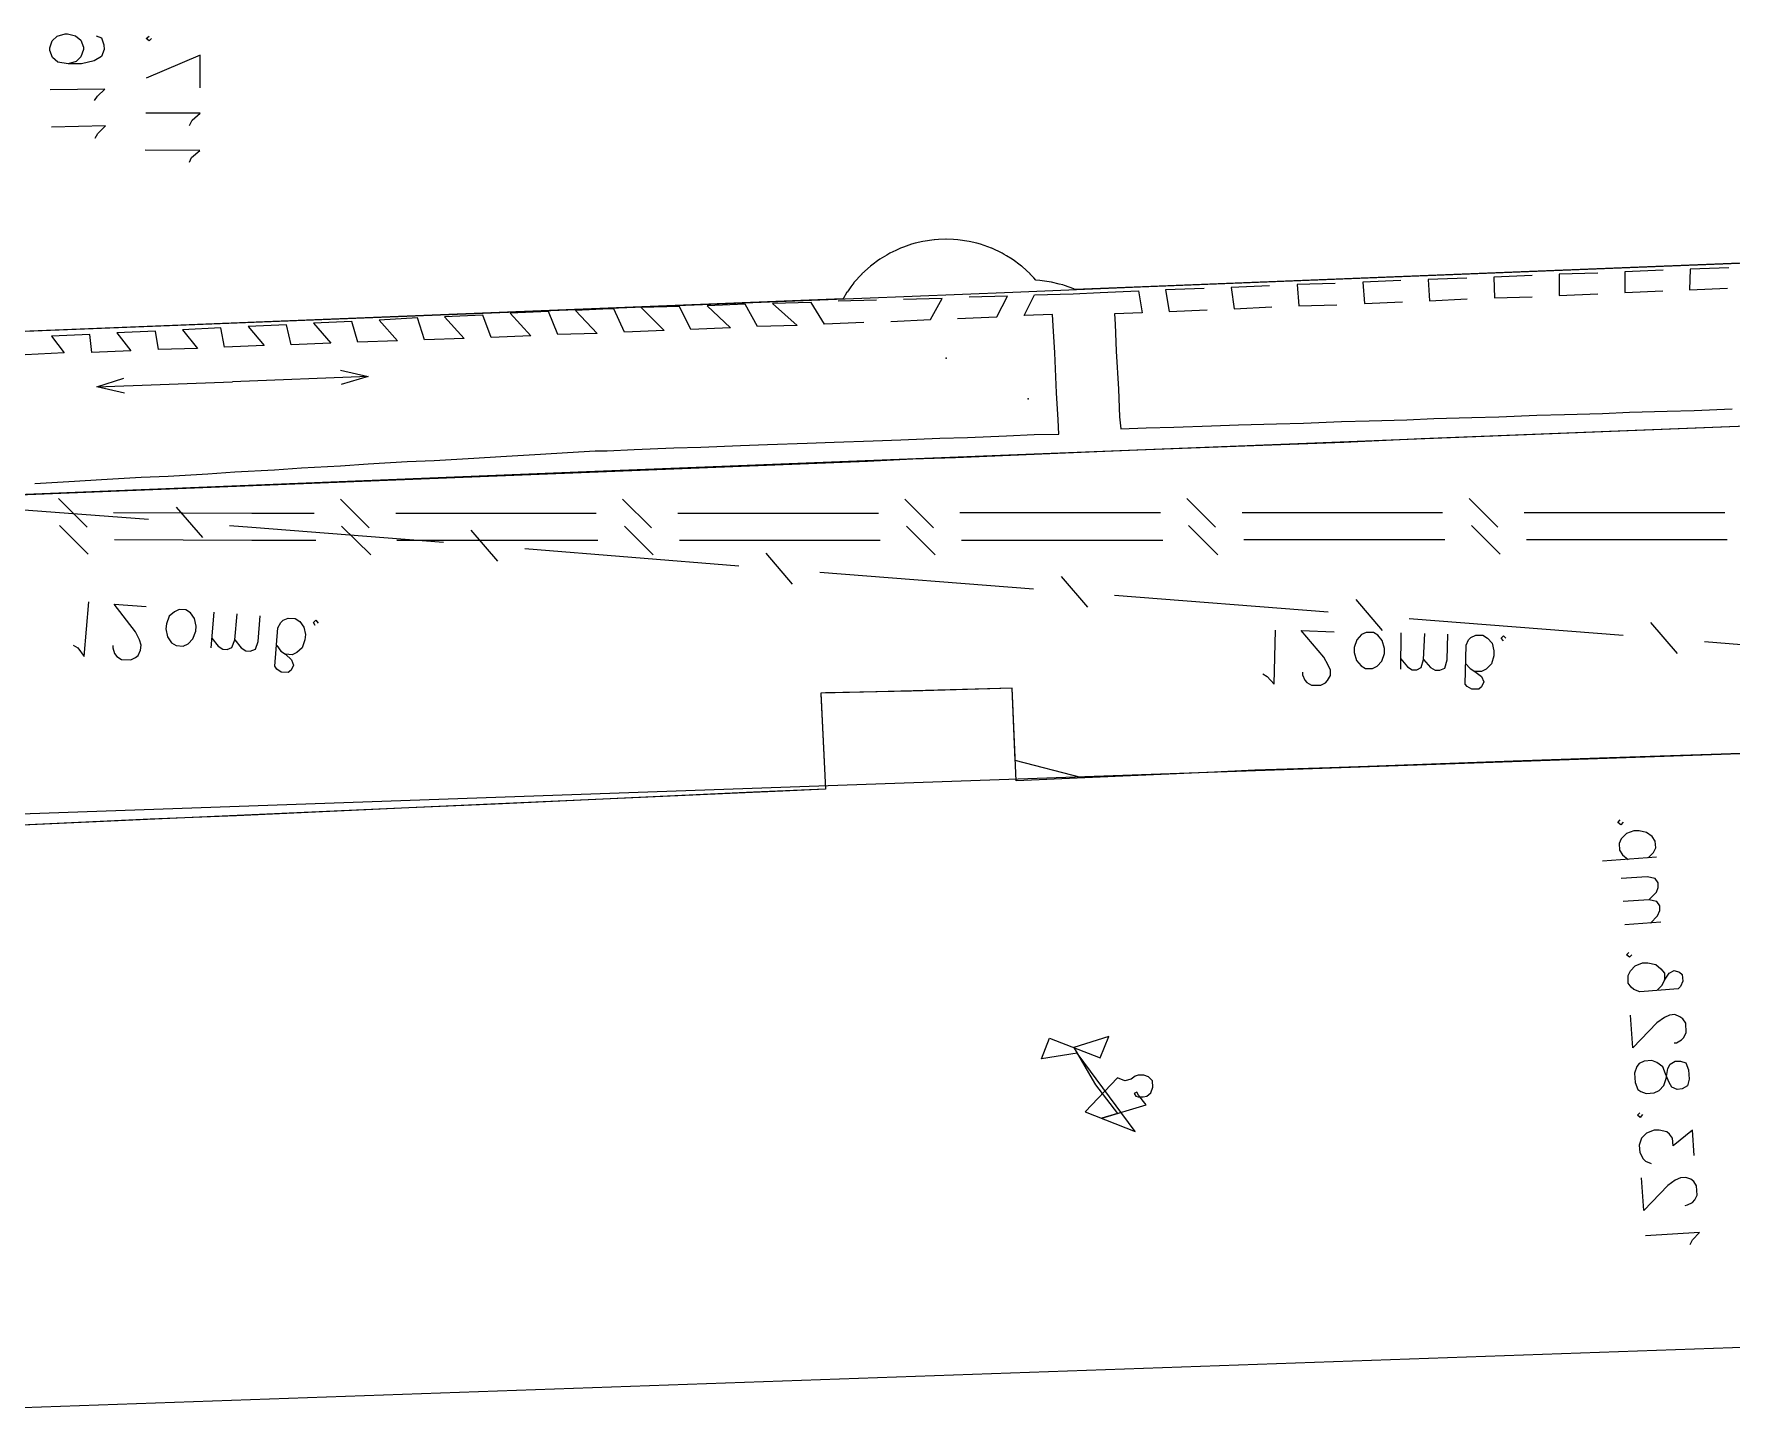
# Model space of a CAD drawing. Header units: metres. Extents: x 131 to 658, y 22 to 173.
# Drawn here: x 187 to 219.77, y 42.61 to 69.31 of the extents above; entities that cross this region are included whole.
import ezdxf

# ---------------------------------------------------------------- set-up
doc = ezdxf.new("R2010")
doc.units = ezdxf.units.M
for name, color, linetype in [('BOUNDARY', 7, 'Continuous'), ('BUILDING', 7, 'Continuous'), ('CURB', 7, 'Continuous'), ('ELECTR_CABLE', 7, 'Continuous'), ('ELECTR_CABLE_COMM', 7, 'Continuous'), ('GRASS', 7, 'Continuous'), ('OVERHEAD_POWER_LINE', 7, 'Continuous'), ('ROAD', 7, 'Continuous'), ('SIDEWALK_PATH', 7, 'Continuous'), ('TREE', 7, 'Continuous')]:
    doc.layers.add(name, color=color, linetype=linetype)

msp = doc.modelspace()

# ---------------------------------------------------------------- linework, layer by layer
at = {"layer": 'BOUNDARY'}
msp.add_lwpolyline([(220.559, 55.436), (217.23, 55.325), (215.566, 55.269), (212.237, 55.147), (210.572, 55.092), (209.795, 55.058), (209.795, 55.058), (207.243, 54.947), (205.945, 55.28), (205.889, 56.679), (205.889, 56.679), (203.947, 56.623), (202.283, 56.59), (202.194, 56.579), (202.194, 56.579), (202.283, 54.726), (202.283, 54.726), (200.896, 54.67), (199.231, 54.592), (195.902, 54.437), (194.238, 54.37), (190.909, 54.215), (189.244, 54.149), (185.915, 53.993)], dxfattribs=at)
at = {"layer": 'BUILDING'}
for points in [[(181.234, 54.062), (234.806, 55.937), (235.207, 44.483), (181.635, 42.608)], [(207.143, 49.632), (206.455, 49.521), (206.611, 49.921), (207.587, 49.543), (207.754, 49.954), (207.077, 49.743), (207.077, 49.743), (207.432, 49.133), (207.498, 49.022), (207.92, 48.467), (207.62, 48.378), (208.475, 48.633), (208.331, 48.822), (208.297, 48.878), (208.297, 48.878), (208.242, 48.855), (208.242, 48.855), (208.275, 48.8), (208.275, 48.8), (208.32, 48.789), (208.32, 48.789), (208.419, 48.789), (208.419, 48.789), (208.486, 48.8), (208.486, 48.8), (208.564, 48.866), (208.564, 48.866), (208.608, 48.977), (208.608, 48.977), (208.597, 49.099), (208.597, 49.099), (208.519, 49.177), (208.519, 49.177), (208.43, 49.21), (208.43, 49.21), (208.32, 49.21), (208.32, 49.21), (208.264, 49.188), (208.264, 49.188), (208.186, 49.133), (208.186, 49.133), (208.064, 49.099), (208.064, 49.099), (207.92, 49.155), (207.299, 48.5), (208.264, 48.123)]]:
    msp.add_lwpolyline(points, close=True, dxfattribs=at)
at = {"layer": 'CURB'}
for points in [[(214.667, 64.591), (213.923, 64.568), (213.946, 64.158), (214.678, 64.191)], [(215.932, 64.646), (215.188, 64.613), (215.2, 64.213), (215.932, 64.235)], [(217.197, 64.69), (216.453, 64.668), (216.453, 64.258), (217.197, 64.291)], [(218.462, 64.746), (217.718, 64.713), (217.718, 64.313), (218.451, 64.346)], [(219.727, 64.79), (218.984, 64.768), (218.972, 64.369), (219.705, 64.402)], [(187.014, 60.629), (187.779, 60.673), (188.301, 60.707), (189.067, 60.751), (189.588, 60.773), (190.354, 60.818), (190.875, 60.851), (191.641, 60.895), (192.163, 60.929), (192.917, 60.973), (193.45, 61.006), (194.204, 61.051), (194.726, 61.073), (195.492, 61.117), (196.013, 61.151), (196.779, 61.195), (197.3, 61.228), (197.833, 61.262), (197.833, 61.262), (198.066, 61.262), (198.588, 61.284), (199.353, 61.317), (199.875, 61.328), (200.641, 61.361), (201.162, 61.384), (201.928, 61.406), (202.449, 61.428), (203.204, 61.45), (203.737, 61.472), (204.491, 61.506), (205.024, 61.517), (205.778, 61.55), (206.311, 61.572), (206.788, 61.583), (206.788, 61.583), (206.777, 61.861), (206.744, 62.382), (206.71, 63.148), (206.677, 63.67), (206.666, 63.891), (206.666, 63.891), (206.122, 63.869), (206.322, 64.269), (207.066, 64.291), (207.587, 64.313), (208.331, 64.346), (208.397, 63.925), (207.865, 63.903), (207.865, 63.903), (207.876, 63.703), (207.898, 63.181), (207.942, 62.449), (207.964, 61.916), (207.987, 61.683), (207.987, 61.683), (208.475, 61.705), (209.008, 61.717), (209.74, 61.739), (210.261, 61.761), (210.994, 61.783), (211.515, 61.794), (212.248, 61.827), (212.78, 61.839), (213.513, 61.861), (214.034, 61.883), (214.767, 61.905), (215.288, 61.916), (216.021, 61.95), (216.553, 61.961), (217.286, 61.983), (217.807, 62.005), (218.54, 62.027), (219.061, 62.038), (219.794, 62.072)], [(204.835, 63.814), (205.59, 63.847), (205.801, 64.247), (205.057, 64.224)], [(209.596, 64.391), (208.852, 64.369), (208.919, 63.947), (209.651, 63.98)], [(210.861, 64.446), (210.117, 64.413), (210.173, 64.002), (210.905, 64.036)], [(212.126, 64.491), (211.393, 64.469), (211.427, 64.058), (212.159, 64.08)], [(213.391, 64.546), (212.658, 64.513), (212.692, 64.102), (213.424, 64.136)], [(203.026, 63.736), (202.261, 63.703), (202.005, 64.124), (201.262, 64.102), (201.739, 63.681), (200.973, 63.658), (200.729, 64.091), (199.997, 64.058), (200.452, 63.636), (199.686, 63.603), (199.464, 64.047), (198.721, 64.025), (199.165, 63.581), (198.399, 63.547), (198.199, 64.002), (198.111, 64.002), (198.111, 64.002), (197.456, 63.969), (197.877, 63.525), (197.112, 63.503), (196.934, 63.947), (196.191, 63.914), (196.59, 63.481), (195.825, 63.448), (195.669, 63.88), (194.926, 63.847), (195.303, 63.425), (194.537, 63.403), (194.404, 63.825), (193.661, 63.78), (194.016, 63.381), (193.25, 63.359), (193.139, 63.758), (192.396, 63.725), (192.729, 63.337), (191.963, 63.303), (191.874, 63.692), (191.131, 63.658), (191.441, 63.292), (190.676, 63.259), (190.609, 63.636), (189.866, 63.592), (190.154, 63.237), (189.4, 63.215), (189.344, 63.57), (188.601, 63.536), (188.867, 63.192), (188.112, 63.159), (188.079, 63.503), (187.336, 63.47), (187.58, 63.148), (186.825, 63.115)], [(203.271, 64.169), (202.527, 64.147)], [(203.548, 63.758), (204.314, 63.792), (204.536, 64.202), (203.792, 64.18)]]:
    msp.add_lwpolyline(points, dxfattribs=at)
at = {"layer": 'ELECTR_CABLE'}
for points in [[(188.201, 69.273), (188.301, 69.229), (188.301, 69.229), (188.345, 69.096), (188.345, 69.096), (188.356, 69.007), (188.356, 69.007), (188.301, 68.874), (188.301, 68.874), (188.157, 68.785), (188.157, 68.785), (187.913, 68.73), (187.913, 68.73), (187.657, 68.73), (187.657, 68.73), (187.458, 68.763), (187.458, 68.763), (187.358, 68.852), (187.358, 68.852), (187.302, 68.985), (187.302, 68.985), (187.302, 69.04), (187.302, 69.04), (187.347, 69.174), (187.347, 69.174), (187.447, 69.262), (187.447, 69.262), (187.602, 69.307), (187.602, 69.307), (187.646, 69.307), (187.646, 69.307), (187.802, 69.273), (187.802, 69.273), (187.901, 69.185), (187.901, 69.185), (187.957, 69.051), (187.957, 69.051), (187.957, 69.007), (187.957, 69.007), (187.901, 68.863), (187.901, 68.863), (187.813, 68.774), (187.813, 68.774), (187.657, 68.73)], [(189.266, 69.218), (189.222, 69.174), (189.222, 69.174), (189.167, 69.218), (189.167, 69.218), (189.222, 69.262)], [(190.21, 68.264), (190.21, 68.896), (190.21, 68.896), (189.167, 68.452)], [(188.168, 68.019), (188.223, 68.108), (188.223, 68.108), (188.368, 68.241), (188.368, 68.241), (187.313, 68.23)], [(188.179, 67.298), (188.234, 67.387), (188.234, 67.387), (188.379, 67.531), (188.379, 67.531), (187.336, 67.509)], [(189.999, 67.542), (190.054, 67.642), (190.054, 67.642), (190.21, 67.775), (190.21, 67.775), (189.155, 67.775)], [(189.999, 66.832), (190.043, 66.921), (190.043, 66.921), (190.199, 67.054), (190.199, 67.054), (189.144, 67.065)]]:
    msp.add_lwpolyline(points, dxfattribs=at)
at = {"layer": 'ELECTR_CABLE_COMM'}
for points in [[(188.024, 59.786), (187.469, 60.341)], [(193.472, 59.775), (192.917, 60.329)], [(198.921, 59.775), (198.366, 60.329)], [(204.369, 59.775), (203.814, 60.329)], [(209.818, 59.786), (209.263, 60.341)], [(215.266, 59.786), (214.711, 60.341)], [(185.083, 60.252), (189.211, 59.941)], [(192.407, 60.052), (191.208, 60.052), (191.208, 60.052), (188.534, 60.063)], [(189.744, 60.174), (190.254, 59.586)], [(197.855, 60.052), (193.983, 60.052)], [(203.304, 60.052), (199.431, 60.052)], [(208.752, 60.063), (204.88, 60.063)], [(214.201, 60.063), (210.328, 60.063)], [(219.649, 60.063), (215.777, 60.063)], [(188.046, 59.264), (187.491, 59.819)], [(190.776, 59.819), (191.208, 59.786), (191.208, 59.786), (194.904, 59.497)], [(193.505, 59.253), (192.939, 59.808)], [(195.436, 59.73), (195.947, 59.131)], [(198.954, 59.253), (198.399, 59.808)], [(204.402, 59.253), (203.848, 59.808)], [(209.862, 59.253), (209.296, 59.819)], [(215.31, 59.264), (214.756, 59.819)], [(192.44, 59.53), (191.208, 59.53), (191.208, 59.53), (188.556, 59.542)], [(197.889, 59.53), (194.005, 59.53)], [(196.479, 59.375), (200.607, 59.042)], [(203.337, 59.53), (199.464, 59.53)], [(208.797, 59.53), (204.913, 59.53)], [(214.245, 59.542), (210.361, 59.542)], [(219.694, 59.542), (215.821, 59.542)], [(201.129, 59.286), (201.639, 58.687)], [(202.172, 58.92), (206.3, 58.598)], [(206.833, 58.831), (207.343, 58.243)], [(187.757, 57.511), (187.846, 57.455), (187.846, 57.455), (187.968, 57.289), (187.968, 57.289), (188.057, 58.343)], [(207.865, 58.476), (211.993, 58.154)], [(212.525, 58.387), (213.036, 57.788)], [(188.523, 57.5), (188.523, 57.455), (188.523, 57.455), (188.556, 57.344), (188.556, 57.344), (188.601, 57.289), (188.601, 57.289), (188.689, 57.233), (188.689, 57.233), (188.867, 57.222), (188.867, 57.222), (188.956, 57.267), (188.956, 57.267), (189.011, 57.311), (189.011, 57.311), (189.056, 57.411), (189.056, 57.411), (189.067, 57.511), (189.067, 57.511), (189.033, 57.611), (189.033, 57.611), (188.956, 57.766), (188.956, 57.766), (188.545, 58.299), (188.545, 58.299), (189.167, 58.254)], [(189.744, 57.5), (189.877, 57.489), (189.877, 57.489), (189.977, 57.533), (189.977, 57.533), (190.065, 57.633), (190.065, 57.633), (190.121, 57.777), (190.121, 57.777), (190.132, 57.877), (190.132, 57.877), (190.099, 58.021), (190.099, 58.021), (190.021, 58.132), (190.021, 58.132), (189.932, 58.188), (189.932, 58.188), (189.799, 58.199), (189.799, 58.199), (189.71, 58.154), (189.71, 58.154), (189.61, 58.066), (189.61, 58.066), (189.555, 57.921), (189.555, 57.921), (189.544, 57.822), (189.544, 57.822), (189.577, 57.666), (189.577, 57.666), (189.655, 57.555), (189.655, 57.555), (189.744, 57.5)], [(190.42, 57.455), (190.476, 58.143)], [(190.432, 57.644), (190.554, 57.489), (190.554, 57.489), (190.642, 57.433), (190.642, 57.433), (190.731, 57.422), (190.731, 57.422), (190.82, 57.466), (190.82, 57.466), (190.875, 57.611), (190.875, 57.611), (190.92, 58.11)], [(190.875, 57.611), (190.997, 57.455), (190.997, 57.455), (191.086, 57.4), (191.086, 57.4), (191.175, 57.389), (191.175, 57.389), (191.275, 57.433), (191.275, 57.433), (191.33, 57.577), (191.33, 57.577), (191.364, 58.077)], [(191.685, 57.5), (191.763, 57.389), (191.763, 57.389), (191.852, 57.333), (191.852, 57.333), (191.974, 57.222), (191.974, 57.222), (192.007, 57.122), (192.007, 57.122), (191.963, 57.023), (191.963, 57.023), (191.907, 56.978), (191.907, 56.978), (191.774, 56.989), (191.774, 56.989), (191.685, 57.045), (191.685, 57.045), (191.652, 57.1), (191.652, 57.1), (191.708, 57.844), (191.708, 57.844), (191.763, 57.944), (191.763, 57.944), (191.808, 57.988), (191.808, 57.988), (191.907, 58.032), (191.907, 58.032), (192.041, 58.021), (192.041, 58.021), (192.129, 57.966), (192.129, 57.966), (192.207, 57.855), (192.207, 57.855), (192.24, 57.711), (192.24, 57.711), (192.229, 57.611), (192.229, 57.611), (192.174, 57.455), (192.174, 57.455), (192.074, 57.367), (192.074, 57.367), (191.985, 57.322), (191.985, 57.322), (191.852, 57.333)], [(213.557, 58.021), (217.685, 57.699)], [(192.429, 57.888), (192.396, 57.944), (192.396, 57.944), (192.44, 57.988), (192.44, 57.988), (192.484, 57.932)], [(210.728, 56.956), (210.816, 56.901), (210.816, 56.901), (210.949, 56.756), (210.949, 56.756), (210.972, 57.799)], [(211.493, 56.989), (211.493, 56.934), (211.493, 56.934), (211.538, 56.834), (211.538, 56.834), (211.582, 56.79), (211.582, 56.79), (211.671, 56.734), (211.671, 56.734), (211.848, 56.734), (211.848, 56.734), (211.937, 56.778), (211.937, 56.778), (211.981, 56.823), (211.981, 56.823), (212.037, 56.923), (212.037, 56.923), (212.037, 57.023), (212.037, 57.023), (211.993, 57.122), (211.993, 57.122), (211.904, 57.278), (211.904, 57.278), (211.471, 57.788), (211.471, 57.788), (212.104, 57.766)], [(212.714, 57.056), (212.847, 57.056), (212.847, 57.056), (212.936, 57.1), (212.936, 57.1), (213.025, 57.2), (213.025, 57.2), (213.08, 57.344), (213.08, 57.344), (213.08, 57.444), (213.08, 57.444), (213.036, 57.6), (213.036, 57.6), (212.947, 57.699), (212.947, 57.699), (212.869, 57.755), (212.869, 57.755), (212.725, 57.755), (212.725, 57.755), (212.636, 57.711), (212.636, 57.711), (212.547, 57.611), (212.547, 57.611), (212.492, 57.466), (212.492, 57.466), (212.492, 57.367), (212.492, 57.367), (212.536, 57.211), (212.536, 57.211), (212.625, 57.111), (212.625, 57.111), (212.714, 57.056)], [(213.391, 57.045), (213.402, 57.744)], [(213.391, 57.245), (213.524, 57.089), (213.524, 57.089), (213.613, 57.034), (213.613, 57.034), (213.701, 57.034), (213.701, 57.034), (213.79, 57.078), (213.79, 57.078), (213.835, 57.233), (213.835, 57.233), (213.857, 57.733)], [(213.835, 57.233), (213.968, 57.078), (213.968, 57.078), (214.057, 57.023), (214.057, 57.023), (214.145, 57.023), (214.145, 57.023), (214.245, 57.067), (214.245, 57.067), (214.29, 57.222), (214.29, 57.222), (214.301, 57.722)], [(214.645, 57.156), (214.733, 57.056), (214.733, 57.056), (214.822, 57), (214.822, 57), (214.955, 56.901), (214.955, 56.901), (215, 56.801), (215, 56.801), (214.955, 56.701), (214.955, 56.701), (214.9, 56.656), (214.9, 56.656), (214.767, 56.656), (214.767, 56.656), (214.678, 56.712), (214.678, 56.712), (214.634, 56.756), (214.634, 56.756), (214.656, 57.511), (214.656, 57.511), (214.7, 57.611), (214.7, 57.611), (214.745, 57.655), (214.745, 57.655), (214.844, 57.699), (214.844, 57.699), (214.978, 57.699), (214.978, 57.699), (215.066, 57.644), (215.066, 57.644), (215.155, 57.544), (215.155, 57.544), (215.188, 57.4), (215.188, 57.4), (215.188, 57.3), (215.188, 57.3), (215.144, 57.145), (215.144, 57.145), (215.044, 57.045), (215.044, 57.045), (214.955, 57), (214.955, 57), (214.822, 57)], [(215.377, 57.589), (215.333, 57.644), (215.333, 57.644), (215.377, 57.688), (215.377, 57.688), (215.421, 57.644)], [(218.218, 57.944), (218.728, 57.344)], [(219.261, 57.577), (221.325, 57.411)], [(217.685, 54.093), (217.641, 54.038), (217.641, 54.038), (217.585, 54.082), (217.585, 54.082), (217.63, 54.137)], [(218.173, 53.405), (218.273, 53.505), (218.273, 53.505), (218.318, 53.594), (218.318, 53.594), (218.307, 53.727), (218.307, 53.727), (218.251, 53.816), (218.251, 53.816), (218.14, 53.893), (218.14, 53.893), (217.996, 53.927), (217.996, 53.927), (217.896, 53.927), (217.896, 53.927), (217.752, 53.871), (217.752, 53.871), (217.652, 53.771), (217.652, 53.771), (217.608, 53.682), (217.608, 53.682), (217.619, 53.549), (217.619, 53.549), (217.674, 53.461), (217.674, 53.461), (217.785, 53.372)], [(218.329, 53.416), (217.286, 53.338)], [(218.185, 52.595), (218.329, 52.739), (218.329, 52.739), (218.362, 52.828), (218.362, 52.828), (218.362, 52.917), (218.362, 52.917), (218.307, 53.006), (218.307, 53.006), (218.151, 53.039), (218.151, 53.039), (217.652, 53.006)], [(218.218, 52.14), (218.351, 52.284), (218.351, 52.284), (218.395, 52.384), (218.395, 52.384), (218.395, 52.473), (218.395, 52.473), (218.34, 52.562), (218.34, 52.562), (218.185, 52.595), (218.185, 52.595), (217.685, 52.562)], [(218.418, 52.162), (217.718, 52.107)], [(217.852, 51.53), (217.807, 51.485), (217.807, 51.485), (217.752, 51.53), (217.752, 51.53), (217.796, 51.574)], [(218.351, 50.853), (218.44, 50.942), (218.44, 50.942), (218.484, 51.041), (218.484, 51.041), (218.573, 51.175), (218.573, 51.175), (218.673, 51.23), (218.673, 51.23), (218.773, 51.197), (218.773, 51.197), (218.828, 51.152), (218.828, 51.152), (218.839, 51.019), (218.839, 51.019), (218.795, 50.919), (218.795, 50.919), (218.75, 50.875), (218.75, 50.875), (218.007, 50.819), (218.007, 50.819), (217.896, 50.864), (217.896, 50.864), (217.841, 50.908), (217.841, 50.908), (217.785, 50.986), (217.785, 50.986), (217.785, 51.13), (217.785, 51.13), (217.829, 51.219), (217.829, 51.219), (217.918, 51.319), (217.918, 51.319), (218.062, 51.374), (218.062, 51.374), (218.162, 51.374), (218.162, 51.374), (218.318, 51.341), (218.318, 51.341), (218.418, 51.263), (218.418, 51.263), (218.484, 51.175), (218.484, 51.175), (218.484, 51.041)], [(218.673, 49.832), (218.717, 49.832), (218.717, 49.832), (218.817, 49.887), (218.817, 49.887), (218.861, 49.932), (218.861, 49.932), (218.906, 50.032), (218.906, 50.032), (218.895, 50.209), (218.895, 50.209), (218.839, 50.298), (218.839, 50.298), (218.784, 50.331), (218.784, 50.331), (218.684, 50.376), (218.684, 50.376), (218.584, 50.365), (218.584, 50.365), (218.484, 50.32), (218.484, 50.32), (218.34, 50.22), (218.34, 50.22), (217.874, 49.732), (217.874, 49.732), (217.829, 50.365)], [(218.961, 49.133), (218.928, 49), (218.928, 49), (218.828, 48.944), (218.828, 48.944), (218.728, 48.933), (218.728, 48.933), (218.628, 48.977), (218.628, 48.977), (218.573, 49.066), (218.573, 49.066), (218.506, 49.233), (218.506, 49.233), (218.451, 49.366), (218.451, 49.366), (218.34, 49.455), (218.34, 49.455), (218.24, 49.488), (218.24, 49.488), (218.096, 49.477), (218.096, 49.477), (217.996, 49.432), (217.996, 49.432), (217.952, 49.377), (217.952, 49.377), (217.907, 49.244), (217.907, 49.244), (217.918, 49.066), (217.918, 49.066), (217.974, 48.933), (217.974, 48.933), (218.029, 48.889), (218.029, 48.889), (218.129, 48.855), (218.129, 48.855), (218.284, 48.866), (218.284, 48.866), (218.384, 48.911), (218.384, 48.911), (218.473, 49.011), (218.473, 49.011), (218.517, 49.144), (218.517, 49.144), (218.551, 49.333), (218.551, 49.333), (218.595, 49.421), (218.595, 49.421), (218.695, 49.477), (218.695, 49.477), (218.795, 49.477), (218.795, 49.477), (218.895, 49.443), (218.895, 49.443), (218.95, 49.31), (218.95, 49.31), (218.961, 49.133)], [(218.062, 48.445), (218.018, 48.389), (218.018, 48.389), (217.963, 48.434), (217.963, 48.434), (218.007, 48.478)], [(219.061, 47.657), (219.028, 48.145), (219.028, 48.145), (218.651, 47.846), (218.651, 47.846), (218.64, 47.99), (218.64, 47.99), (218.584, 48.067), (218.584, 48.067), (218.529, 48.112), (218.529, 48.112), (218.384, 48.145), (218.384, 48.145), (218.284, 48.145), (218.284, 48.145), (218.14, 48.09), (218.14, 48.09), (218.04, 47.99), (218.04, 47.99), (217.996, 47.857), (217.996, 47.857), (218.007, 47.712), (218.007, 47.712), (218.074, 47.59), (218.074, 47.59), (218.118, 47.546), (218.118, 47.546), (218.229, 47.502)], [(218.884, 46.691), (218.928, 46.703), (218.928, 46.703), (219.028, 46.747), (219.028, 46.747), (219.072, 46.802), (219.072, 46.802), (219.117, 46.891), (219.117, 46.891), (219.106, 47.069), (219.106, 47.069), (219.05, 47.158), (219.05, 47.158), (218.995, 47.202), (218.995, 47.202), (218.895, 47.235), (218.895, 47.235), (218.795, 47.224), (218.795, 47.224), (218.695, 47.18), (218.695, 47.18), (218.551, 47.08), (218.551, 47.08), (218.085, 46.592), (218.085, 46.592), (218.04, 47.224)], [(218.984, 45.937), (219.028, 46.026), (219.028, 46.026), (219.161, 46.17), (219.161, 46.17), (218.118, 46.103)]]:
    msp.add_lwpolyline(points, dxfattribs=at)
at = {"layer": 'GRASS'}
for points in [[(186.004, 63.536), (198.122, 64.014), (205.9, 64.324), (208.364, 64.424), (220.914, 64.923)], [(221.225, 61.783), (207.809, 61.25), (206.644, 61.206), (197.667, 60.851), (186.037, 60.385)]]:
    msp.add_lwpolyline(points, dxfattribs=at)
at = {"layer": 'OVERHEAD_POWER_LINE'}
for points in [[(188.745, 62.371), (188.212, 62.493), (188.212, 62.493), (188.734, 62.66)], [(193.45, 62.693), (190.831, 62.593)], [(192.917, 62.815), (193.45, 62.693), (193.45, 62.693), (192.928, 62.538)], [(188.212, 62.493), (190.831, 62.593)]]:
    msp.add_lwpolyline(points, dxfattribs=at)
at = {"layer": 'ROAD'}
msp.add_lwpolyline([(220.268, 64.896), (207.105, 64.373), (207.104, 64.373), (207.104, 64.373), (207.097, 64.376), (207.087, 64.381), (207.078, 64.385), (207.078, 64.385), (206.901, 64.448), (206.866, 64.461), (206.866, 64.461), (206.795, 64.479), (206.647, 64.516), (206.646, 64.516), (206.424, 64.549), (206.423, 64.549), (206.347, 64.553), (206.346, 64.553), (206.345, 64.554), (206.345, 64.554), (206.305, 64.598), (206.238, 64.672), (206.237, 64.673), (206.237, 64.673), (206.079, 64.816), (206.07, 64.824), (206.07, 64.824), (206.018, 64.863), (205.935, 64.924), (205.889, 64.958), (205.889, 64.959), (205.888, 64.959), (205.777, 65.026), (205.734, 65.051), (205.696, 65.074), (205.695, 65.074), (205.695, 65.075), (205.493, 65.17), (205.491, 65.171), (205.491, 65.171), (205.491, 65.171), (205.279, 65.247), (205.279, 65.247), (205.208, 65.265), (205.06, 65.302), (205.059, 65.302), (204.837, 65.335), (204.836, 65.335), (204.756, 65.339), (204.611, 65.346), (204.61, 65.346), (204.465, 65.339), (204.386, 65.335), (204.385, 65.335), (204.163, 65.302), (204.162, 65.302), (204.014, 65.265), (203.944, 65.247), (203.943, 65.247), (203.793, 65.194), (203.731, 65.171), (203.73, 65.171), (203.639, 65.128), (203.527, 65.075), (203.526, 65.074), (203.466, 65.039), (203.333, 64.959), (203.333, 64.958), (203.287, 64.924), (203.204, 64.863), (203.152, 64.824), (203.152, 64.824), (203.151, 64.824), (202.985, 64.673), (202.984, 64.672), (202.833, 64.506), (202.833, 64.505), (202.833, 64.505), (202.773, 64.425), (202.719, 64.351), (202.699, 64.324), (202.698, 64.324), (202.622, 64.196), (202.621, 64.196), (202.621, 64.195), (202.62, 64.195), (165.386, 62.715)], dxfattribs=at)
at = {"layer": 'SIDEWALK_PATH'}
for points in [[(183.796, 60.296), (191.874, 60.618), (203.093, 61.062), (203.97, 61.106), (204.791, 61.128), (207.676, 61.25), (208.475, 61.284), (212.292, 61.428), (213.79, 61.495), (228.016, 62.049)], [(225.486, 55.613), (211.282, 55.114), (209.795, 55.058), (205.967, 54.892), (205.889, 56.679), (203.015, 56.601), (202.199, 56.579), (202.195, 56.567), (202.283, 54.726), (201.462, 54.692), (200.585, 54.648), (189.333, 54.149), (181.235, 53.782)]]:
    msp.add_lwpolyline(points, dxfattribs=at)
at = {"layer": 'TREE'}
for p in [(204.611, 63.046), (206.198, 62.26)]:
    msp.add_point(p, dxfattribs=at)

doc.saveas('drawing.dxf')
